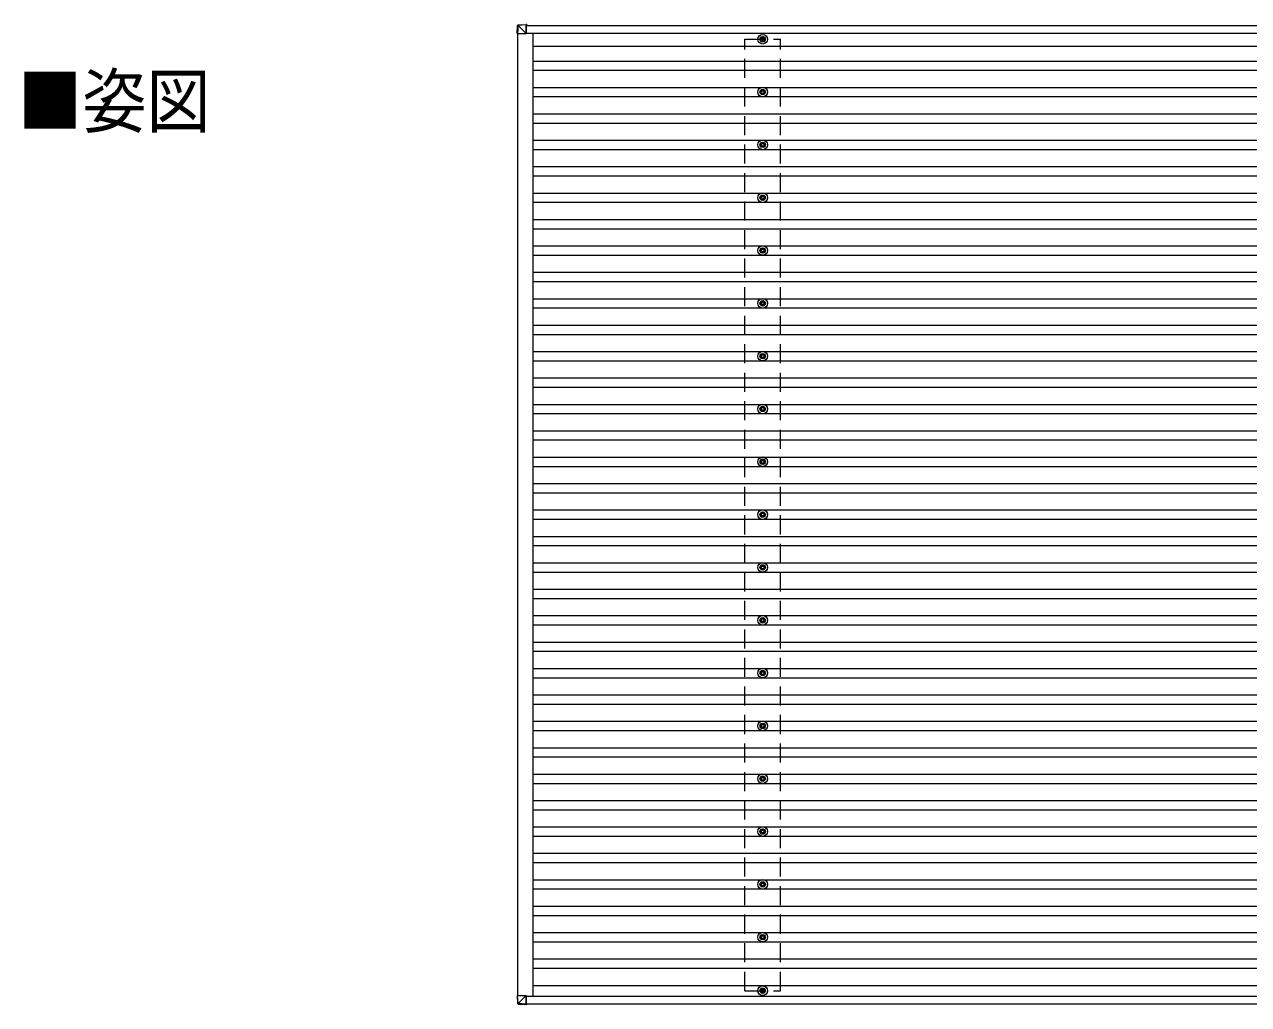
# Model space of a CAD drawing. Units: millimetres at full size, sheet at 1:60; details may follow other scales. Extents: x -16864 to 16864, y -11640 to 11640.
# Drawn here: x -2832 to 1802, y -1411 to 2300 of the extents above; entities that cross this region are included whole.
import ezdxf
from ezdxf.enums import TextEntityAlignment as Align

# ---------------------------------------------------------------- set-up
doc = ezdxf.new("R2010")
doc.units = ezdxf.units.MM
doc.header["$LTSCALE"] = 60
doc.linetypes.add('DASHED1', pattern=[1.8, 1.2, -0.6])
for name, color, linetype, lineweight in [('1-1', 2, 'Continuous', 9), ('1-2', 134, 'Continuous', 9), ('1-3', 5, 'Continuous', 5), ('1-4', 2, 'DASHED1', 9), ('1-5', 6, 'Continuous', 9)]:
    doc.layers.add(name, color=color, linetype=linetype, lineweight=lineweight)
doc.layers.add('1-7', color=7, linetype='Continuous')
doc.styles.add('ＭＳ ゴシック', font='')
doc.styles.get('ＭＳ ゴシック').set_extended_font_data('MS Gothic')

msp = doc.modelspace()

# ---------------------------------------------------------------- linework, layer by layer
at = {"layer": '1-1'}
for p, q in [((-933.22, 2296.14), (3525.64, 2296.14)), ((-965.69, 2265.65), (-965.69, -1376.56)), ((-933.24, 2267.14), (3525.64, 2267.14)), ((-907.89, 2267.14), (-907.89, -1378.86)), ((-907.89, 2217.64), (10831.72, 2217.64)), ((-907.89, -1338.36), (10831.72, -1338.36)), ((-933.28, -1378.86), (3525.64, -1378.86)), ((-931.18, -1407.86), (3525.64, -1407.86))]:
    msp.add_line(p, q, dxfattribs=at)
at = {"layer": '1-2'}
for p, q in [((-907.89, 2161.64), (10831.72, 2161.64)), ((-907.89, 2126.64), (10831.72, 2126.64)), ((-907.89, 2061.64), (10831.72, 2061.64)), ((-907.89, 2026.64), (10831.72, 2026.64)), ((-907.89, 1961.64), (10831.72, 1961.64)), ((-907.89, 1926.64), (10831.72, 1926.64)), ((-907.89, 1861.64), (10831.72, 1861.64)), ((-907.89, 1826.64), (10831.72, 1826.64)), ((-907.89, 1761.64), (10831.72, 1761.64)), ((-907.89, 1726.64), (10831.72, 1726.64)), ((-907.89, 1661.64), (10831.72, 1661.64)), ((-907.89, 1626.64), (10831.72, 1626.64)), ((-907.89, 1561.64), (10831.72, 1561.64)), ((-907.89, 1526.64), (10831.72, 1526.64)), ((-907.89, 1461.64), (10831.72, 1461.64)), ((-907.89, 1426.64), (10831.72, 1426.64)), ((-907.89, 1361.64), (10831.72, 1361.64)), ((-907.89, 1326.64), (10831.72, 1326.64)), ((-907.89, 1261.64), (10831.72, 1261.64)), ((-907.89, 1226.64), (10831.72, 1226.64)), ((-907.89, 1161.64), (10831.72, 1161.64)), ((-907.89, 1126.64), (10831.72, 1126.64)), ((-907.89, 1061.64), (10831.72, 1061.64)), ((-907.89, 1026.64), (10831.72, 1026.64)), ((-907.89, 961.64), (10831.72, 961.64)), ((-907.89, 926.64), (10831.72, 926.64)), ((-907.89, 861.64), (10831.72, 861.64)), ((-907.89, 826.64), (10831.72, 826.64)), ((-907.89, 761.64), (10831.72, 761.64)), ((-907.89, 726.64), (10831.72, 726.64)), ((-907.89, 661.64), (10831.72, 661.64)), ((-907.89, 626.64), (10831.72, 626.64)), ((-907.89, 561.64), (10831.72, 561.64)), ((-907.89, 526.64), (10831.72, 526.64)), ((-907.89, 461.64), (10831.72, 461.64)), ((-907.89, 426.64), (10831.72, 426.64)), ((-907.89, 361.64), (10831.72, 361.64)), ((-907.89, 326.64), (10831.72, 326.64)), ((-907.89, 261.64), (10831.72, 261.64)), ((-907.89, 226.64), (10831.72, 226.64)), ((-907.89, 161.64), (10831.72, 161.64)), ((-907.89, 126.64), (10831.72, 126.64)), ((-907.89, 61.64), (10831.72, 61.64)), ((-907.89, 26.64), (10831.72, 26.64)), ((-907.89, -38.36), (10831.72, -38.36)), ((-907.89, -73.36), (10831.72, -73.36)), ((-907.89, -138.36), (10831.72, -138.36)), ((-907.89, -173.36), (10831.72, -173.36)), ((-907.89, -238.36), (10831.72, -238.36)), ((-907.89, -273.36), (10831.72, -273.36)), ((-907.89, -338.36), (10831.72, -338.36)), ((-907.89, -373.36), (10831.72, -373.36)), ((-907.89, -438.36), (10831.72, -438.36)), ((-907.89, -473.36), (10831.72, -473.36)), ((-907.89, -538.36), (10831.72, -538.36)), ((-907.89, -573.36), (10831.72, -573.36)), ((-907.89, -638.36), (10831.72, -638.36)), ((-907.89, -673.36), (10831.72, -673.36)), ((-907.89, -738.36), (10831.72, -738.36)), ((-907.89, -773.36), (10831.72, -773.36)), ((-907.89, -838.36), (10831.72, -838.36)), ((-907.89, -873.36), (10831.72, -873.36)), ((-907.89, -938.36), (10831.72, -938.36)), ((-907.89, -973.36), (10831.72, -973.36)), ((-907.89, -1038.36), (10831.72, -1038.36)), ((-907.89, -1073.36), (10831.72, -1073.36)), ((-907.89, -1138.36), (10831.72, -1138.36)), ((-907.89, -1173.36), (10831.72, -1173.36)), ((-907.89, -1238.36), (10831.72, -1238.36)), ((-907.89, -1273.36), (10831.72, -1273.36))]:
    msp.add_line(p, q, dxfattribs=at)
at = {"layer": '1-3'}
for p, q in [((-43.27, 2245.89), (-47.69, 2245.89)), ((-43.27, 2245.89), (-47.69, 2245.89)), ((-43.27, 2242.39), (-47.69, 2242.39)), ((-43.27, 2242.39), (-47.69, 2242.39)), ((-39.44, 2254.14), (-39.44, 2249.72)), ((-39.44, 2238.56), (-39.44, 2234.14)), ((-35.94, 2254.14), (-35.94, 2249.72)), ((-35.94, 2238.56), (-35.94, 2234.14)), ((-27.69, 2245.89), (-32.11, 2245.89)), ((-27.69, 2245.89), (-32.11, 2245.89)), ((-27.69, 2242.39), (-32.11, 2242.39)), ((-27.69, 2242.39), (-32.11, 2242.39)), ((-43.27, 2045.89), (-47.69, 2045.89)), ((-43.27, 2042.39), (-47.69, 2042.39)), ((-39.44, 2054.14), (-39.44, 2049.72)), ((-35.94, 2054.14), (-35.94, 2049.72)), ((-27.69, 2045.89), (-32.11, 2045.89)), ((-27.69, 2042.39), (-32.11, 2042.39)), ((-39.44, 2038.56), (-39.44, 2034.14)), ((-35.94, 2038.56), (-35.94, 2034.14)), ((-39.44, 1854.14), (-39.44, 1849.72)), ((-35.94, 1854.14), (-35.94, 1849.72)), ((-43.27, 1845.89), (-47.69, 1845.89)), ((-43.27, 1842.39), (-47.69, 1842.39)), ((-39.44, 1838.56), (-39.44, 1834.14)), ((-35.94, 1838.56), (-35.94, 1834.14)), ((-27.69, 1845.89), (-32.11, 1845.89)), ((-27.69, 1842.39), (-32.11, 1842.39)), ((-43.27, 1645.89), (-47.69, 1645.89)), ((-43.27, 1642.39), (-47.69, 1642.39)), ((-39.44, 1654.14), (-39.44, 1649.72)), ((-39.44, 1638.56), (-39.44, 1634.14)), ((-35.94, 1654.14), (-35.94, 1649.72)), ((-35.94, 1638.56), (-35.94, 1634.14)), ((-27.69, 1645.89), (-32.11, 1645.89)), ((-27.69, 1642.39), (-32.11, 1642.39)), ((-43.27, 1445.89), (-47.69, 1445.89)), ((-43.27, 1442.39), (-47.69, 1442.39)), ((-39.44, 1454.14), (-39.44, 1449.72)), ((-39.44, 1438.56), (-39.44, 1434.14)), ((-35.94, 1454.14), (-35.94, 1449.72)), ((-35.94, 1438.56), (-35.94, 1434.14)), ((-27.69, 1445.89), (-32.11, 1445.89)), ((-27.69, 1442.39), (-32.11, 1442.39)), ((-39.44, 1254.14), (-39.44, 1249.72)), ((-35.94, 1254.14), (-35.94, 1249.72)), ((-43.27, 1245.89), (-47.69, 1245.89)), ((-43.27, 1242.39), (-47.69, 1242.39)), ((-39.44, 1238.56), (-39.44, 1234.14)), ((-35.94, 1238.56), (-35.94, 1234.14)), ((-27.69, 1245.89), (-32.11, 1245.89)), ((-27.69, 1242.39), (-32.11, 1242.39)), ((-43.27, 1045.89), (-47.69, 1045.89)), ((-43.27, 1042.39), (-47.69, 1042.39)), ((-39.44, 1054.14), (-39.44, 1049.72)), ((-39.44, 1038.56), (-39.44, 1034.14)), ((-35.94, 1054.14), (-35.94, 1049.72)), ((-35.94, 1038.56), (-35.94, 1034.14)), ((-27.69, 1045.89), (-32.11, 1045.89)), ((-27.69, 1042.39), (-32.11, 1042.39)), ((-43.27, 845.89), (-47.69, 845.89)), ((-43.27, 842.39), (-47.69, 842.39)), ((-39.44, 854.14), (-39.44, 849.72)), ((-39.44, 838.56), (-39.44, 834.14)), ((-35.94, 854.14), (-35.94, 849.72)), ((-35.94, 838.56), (-35.94, 834.14)), ((-27.69, 845.89), (-32.11, 845.89)), ((-27.69, 842.39), (-32.11, 842.39)), ((-39.44, 654.14), (-39.44, 649.72)), ((-35.94, 654.14), (-35.94, 649.72)), ((-43.27, 645.89), (-47.69, 645.89)), ((-43.27, 642.39), (-47.69, 642.39)), ((-39.44, 638.56), (-39.44, 634.14)), ((-35.94, 638.56), (-35.94, 634.14)), ((-27.69, 645.89), (-32.11, 645.89)), ((-27.69, 642.39), (-32.11, 642.39)), ((-43.27, 445.89), (-47.69, 445.89)), ((-43.27, 442.39), (-47.69, 442.39)), ((-39.44, 454.14), (-39.44, 449.72)), ((-39.44, 438.56), (-39.44, 434.14)), ((-35.94, 454.14), (-35.94, 449.72)), ((-35.94, 438.56), (-35.94, 434.14)), ((-27.69, 445.89), (-32.11, 445.89)), ((-27.69, 442.39), (-32.11, 442.39)), ((-43.27, 245.89), (-47.69, 245.89)), ((-43.27, 242.39), (-47.69, 242.39)), ((-39.44, 254.14), (-39.44, 249.72)), ((-39.44, 238.56), (-39.44, 234.14)), ((-35.94, 254.14), (-35.94, 249.72)), ((-35.94, 238.56), (-35.94, 234.14)), ((-27.69, 245.89), (-32.11, 245.89)), ((-27.69, 242.39), (-32.11, 242.39)), ((-39.44, 54.14), (-39.44, 49.72)), ((-35.94, 54.14), (-35.94, 49.72)), ((-43.27, 45.89), (-47.69, 45.89)), ((-43.27, 42.39), (-47.69, 42.39)), ((-39.44, 38.56), (-39.44, 34.14)), ((-35.94, 38.56), (-35.94, 34.14)), ((-27.69, 45.89), (-32.11, 45.89)), ((-27.69, 42.39), (-32.11, 42.39)), ((-43.27, -154.11), (-47.69, -154.11)), ((-43.27, -157.61), (-47.69, -157.61)), ((-39.44, -145.86), (-39.44, -150.28)), ((-39.44, -161.44), (-39.44, -165.86)), ((-35.94, -145.86), (-35.94, -150.28)), ((-35.94, -161.44), (-35.94, -165.86)), ((-27.69, -154.11), (-32.11, -154.11)), ((-27.69, -157.61), (-32.11, -157.61)), ((-43.27, -354.11), (-47.69, -354.11)), ((-43.27, -357.61), (-47.69, -357.61)), ((-39.44, -345.86), (-39.44, -350.28)), ((-39.44, -361.44), (-39.44, -365.86)), ((-35.94, -345.86), (-35.94, -350.28)), ((-35.94, -361.44), (-35.94, -365.86)), ((-27.69, -354.11), (-32.11, -354.11)), ((-27.69, -357.61), (-32.11, -357.61)), ((-43.27, -554.11), (-47.69, -554.11)), ((-39.44, -545.86), (-39.44, -550.28)), ((-35.94, -545.86), (-35.94, -550.28)), ((-27.69, -554.11), (-32.11, -554.11)), ((-43.27, -557.61), (-47.69, -557.61)), ((-39.44, -561.44), (-39.44, -565.86)), ((-35.94, -561.44), (-35.94, -565.86)), ((-27.69, -557.61), (-32.11, -557.61)), ((-43.27, -754.11), (-47.69, -754.11)), ((-43.27, -757.61), (-47.69, -757.61)), ((-39.44, -745.86), (-39.44, -750.28)), ((-39.44, -761.44), (-39.44, -765.86)), ((-35.94, -745.86), (-35.94, -750.28)), ((-35.94, -761.44), (-35.94, -765.86)), ((-27.69, -754.11), (-32.11, -754.11)), ((-27.69, -757.61), (-32.11, -757.61)), ((-43.27, -954.11), (-47.69, -954.11)), ((-43.27, -957.61), (-47.69, -957.61)), ((-39.44, -945.86), (-39.44, -950.28)), ((-39.44, -961.44), (-39.44, -965.86)), ((-35.94, -945.86), (-35.94, -950.28)), ((-35.94, -961.44), (-35.94, -965.86)), ((-27.69, -954.11), (-32.11, -954.11)), ((-27.69, -957.61), (-32.11, -957.61)), ((-43.27, -1154.11), (-47.69, -1154.11)), ((-43.27, -1157.61), (-47.69, -1157.61)), ((-39.44, -1145.86), (-39.44, -1150.28)), ((-35.94, -1145.86), (-35.94, -1150.28)), ((-27.69, -1154.11), (-32.11, -1154.11)), ((-27.69, -1157.61), (-32.11, -1157.61)), ((-39.44, -1161.44), (-39.44, -1165.86)), ((-35.94, -1161.44), (-35.94, -1165.86)), ((-43.27, -1356.86), (-47.69, -1356.86)), ((-43.27, -1360.36), (-47.69, -1360.36)), ((-39.44, -1348.61), (-39.44, -1353.03)), ((-39.44, -1364.19), (-39.44, -1368.61)), ((-35.94, -1348.61), (-35.94, -1353.03)), ((-35.94, -1364.19), (-35.94, -1368.61)), ((-27.69, -1356.86), (-32.11, -1356.86)), ((-27.69, -1360.36), (-32.11, -1360.36))]:
    msp.add_line(p, q, dxfattribs=at)
for centre, radius in [((-37.69, 2244.14), 18.25), ((-37.69, 2244.14), 18.25), ((-37.69, 2244.14), 10.15), ((-37.69, 2244.14), 10.15), ((-37.69, 2244.14), 5.85), ((-37.69, 2244.14), 5.85), ((-37.69, 2244.14), 5.25), ((-37.69, 2244.14), 5.25), ((-37.69, 2044.14), 18.25), ((-37.69, 2044.14), 10.15), ((-37.69, 2044.14), 5.85), ((-37.69, 2044.14), 5.25), ((-37.69, 1844.14), 18.25), ((-37.69, 1844.14), 10.15), ((-37.69, 1844.14), 5.85), ((-37.69, 1844.14), 5.25), ((-37.69, 1644.14), 18.25), ((-37.69, 1644.14), 10.15), ((-37.69, 1644.14), 5.85), ((-37.69, 1644.14), 5.25), ((-37.69, 1444.14), 18.25), ((-37.69, 1444.14), 10.15), ((-37.69, 1444.14), 5.85), ((-37.69, 1444.14), 5.25), ((-37.69, 1244.14), 18.25), ((-37.69, 1244.14), 10.15), ((-37.69, 1244.14), 5.85), ((-37.69, 1244.14), 5.25), ((-37.69, 1044.14), 18.25), ((-37.69, 1044.14), 10.15), ((-37.69, 1044.14), 5.85), ((-37.69, 1044.14), 5.25), ((-37.69, 844.14), 18.25), ((-37.69, 844.14), 10.15), ((-37.69, 844.14), 5.85), ((-37.69, 844.14), 5.25), ((-37.69, 644.14), 18.25), ((-37.69, 644.14), 10.15), ((-37.69, 644.14), 5.85), ((-37.69, 644.14), 5.25), ((-37.69, 444.14), 18.25), ((-37.69, 444.14), 10.15), ((-37.69, 444.14), 5.85), ((-37.69, 444.14), 5.25), ((-37.69, 244.14), 18.25), ((-37.69, 244.14), 10.15), ((-37.69, 244.14), 5.85), ((-37.69, 244.14), 5.25), ((-37.69, 44.14), 18.25), ((-37.69, 44.14), 10.15), ((-37.69, 44.14), 5.85), ((-37.69, 44.14), 5.25), ((-37.69, -155.86), 18.25), ((-37.69, -155.86), 10.15), ((-37.69, -155.86), 5.85), ((-37.69, -155.86), 5.25), ((-37.69, -355.86), 18.25), ((-37.69, -355.86), 10.15), ((-37.69, -355.86), 5.85), ((-37.69, -355.86), 5.25), ((-37.69, -555.86), 18.25), ((-37.69, -555.86), 10.15), ((-37.69, -555.86), 5.85), ((-37.69, -555.86), 5.25), ((-37.69, -755.86), 18.25), ((-37.69, -755.86), 10.15), ((-37.69, -755.86), 5.85), ((-37.69, -755.86), 5.25), ((-37.69, -955.86), 18.25), ((-37.69, -955.86), 10.15), ((-37.69, -955.86), 5.85), ((-37.69, -955.86), 5.25), ((-37.69, -1155.86), 18.25), ((-37.69, -1155.86), 10.15), ((-37.69, -1155.86), 5.85), ((-37.69, -1155.86), 5.25), ((-37.69, -1358.61), 18.25), ((-37.69, -1358.61), 10.15), ((-37.69, -1358.61), 5.85), ((-37.69, -1358.61), 5.25)]:
    msp.add_circle(centre, radius, dxfattribs=at)
at = {"layer": '1-4'}
for p, q in [((-104.69, -1358.61), (-104.69, 2244.14)), ((-104.69, 2244.14), (29.31, 2244.14)), ((29.31, -1358.61), (29.31, 2244.14)), ((-104.69, -1358.61), (29.31, -1358.61))]:
    msp.add_line(p, q, dxfattribs=at)
at = {"layer": '1-5'}
for p, q in [((-967.52, 2265.65), (-965.66, 2296.21)), ((-963.79, 2296.09), (-965.65, 2265.65)), ((-963.78, 2298.09), (-933.23, 2299.95)), ((-933.26, 2298.06), (-963.74, 2296.19)), ((-933.28, 2265.65), (-963.69, 2296.1)), ((-933.26, 2298.06), (-933.28, 2265.65)), ((-933.24, 2265.68), (-933.22, 2296.98)), ((-931.16, 2299.95), (-933.23, 2299.95)), ((-933.22, 2297.33), (-931.19, 2297.45)), ((-931.18, 2296.99), (-933.22, 2296.86)), ((-933.22, 2296.65), (-931.14, 2296.65)), ((-933.21, 2297.45), (-931.19, 2297.45)), ((-931.18, 2296.65), (-931.18, 2296.99)), ((-931.15, 2299.02), (-931.14, 2296.65)), ((-965.65, 2265.65), (-967.52, 2265.65)), ((-965.65, 2265.65), (-933.28, 2265.65)), ((-967.52, -1376.56), (-965.66, -1407.12)), ((-965.65, -1376.56), (-967.52, -1376.56)), ((-965.65, -1376.56), (-933.28, -1376.56)), ((-963.79, -1407), (-965.65, -1376.56)), ((-933.28, -1376.56), (-963.69, -1407)), ((-933.26, -1408.96), (-933.28, -1376.56)), ((-933.24, -1376.59), (-933.22, -1407.89)), ((-963.78, -1408.99), (-933.23, -1410.86)), ((-933.26, -1408.96), (-963.74, -1407.1)), ((-931.16, -1410.86), (-933.23, -1410.86)), ((-933.22, -1407.56), (-931.14, -1407.56)), ((-931.18, -1407.89), (-933.22, -1407.77)), ((-933.22, -1408.24), (-931.19, -1408.36)), ((-933.21, -1408.36), (-931.19, -1408.36)), ((-931.18, -1407.56), (-931.18, -1407.89)), ((-931.15, -1409.93), (-931.14, -1407.56))]:
    msp.add_line(p, q, dxfattribs=at)
for centre, radius, start, end in [((-963.66, 2296.09), 2, 93.50293, 176.50293), ((-957.66, 2403.86), 107.95, 265.75452, 266.7454), ((-956.27, 2297.05), 7.58, 172.1116, 187.2478), ((-963.66, -1407), 2, 183.49707, 266.49707), ((-957.66, -1514.77), 107.95, 93.2546, 94.24548), ((-956.27, -1407.95), 7.58, 172.7522, 187.8884)]:
    msp.add_arc(centre, radius, start, end, dxfattribs=at)
for centre, major_axis, ratio, start_param, end_param in [((-963.66, 2296.09), (-0.12, 2), 0.038822, 6.2823106, 7.8008448), ((-933.23, 2297.95), (0, 2), 0.014285, 0, 1.5185342), ((-933.21, 2296.95), (0, 0.501), 0.014285, 0, 1.5185342), ((-931.19, 2296.95), (0, 0.501), 0.014308, 4.778368, 6.283186), ((-931.16, 2298.95), (0, 1), 0.014308, 4.778368, 6.283186), ((-963.66, -1407), (-0.12, -2), 0.038822, 4.7655258, 6.28406), ((-933.23, -1408.86), (0, -2), 0.014285, 4.7646511, 6.2831853), ((-933.21, -1407.86), (0, -0.501), 0.014285, 4.7646511, 6.2831853), ((-931.19, -1407.86), (0, -0.501), 0.014308, 6.2831846, 7.7880026), ((-931.16, -1409.86), (0, -1), 0.014308, 6.2831846, 7.7880026)]:
    msp.add_ellipse(centre, major_axis=major_axis, ratio=ratio, start_param=start_param, end_param=end_param, dxfattribs=at)

# ---------------------------------------------------------------- texts
at = {"layer": '1-7', "style": 'ＭＳ ゴシック', "width": 0.9}
msp.add_text('■姿図', height=197.9, dxfattribs=at).set_placement((-2856.76, 1851.79), align=Align.BOTTOM_LEFT)

doc.saveas('drawing.dxf')
